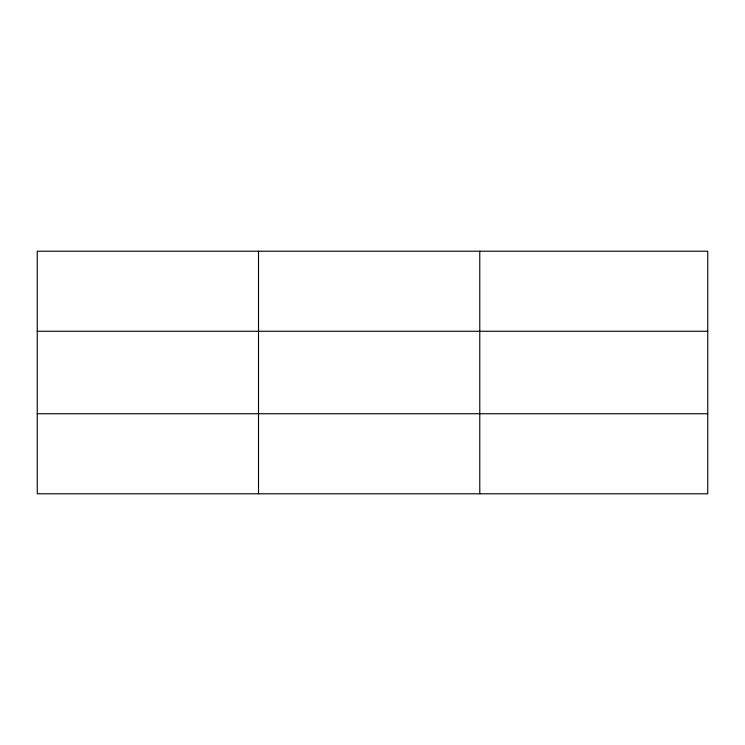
<?xml version="1.0" encoding="UTF-8"?>
<svg xmlns="http://www.w3.org/2000/svg" width="745" height="745" viewBox="0 0 745 745"><rect width="100%" height="100%" fill="white"/><g stroke="black" fill="none" stroke-linecap="round" stroke-linejoin="round"><path stroke-width="1.12" d="M258.515 251.214L258.515 493.786M479.78 251.214L479.78 493.786M707.75 413.736L707.75 493.786L37.25 493.786L37.25 251.214L707.75 251.214L707.75 413.736L37.25 413.736M37.25 331.264L707.75 331.264"/></g></svg>
